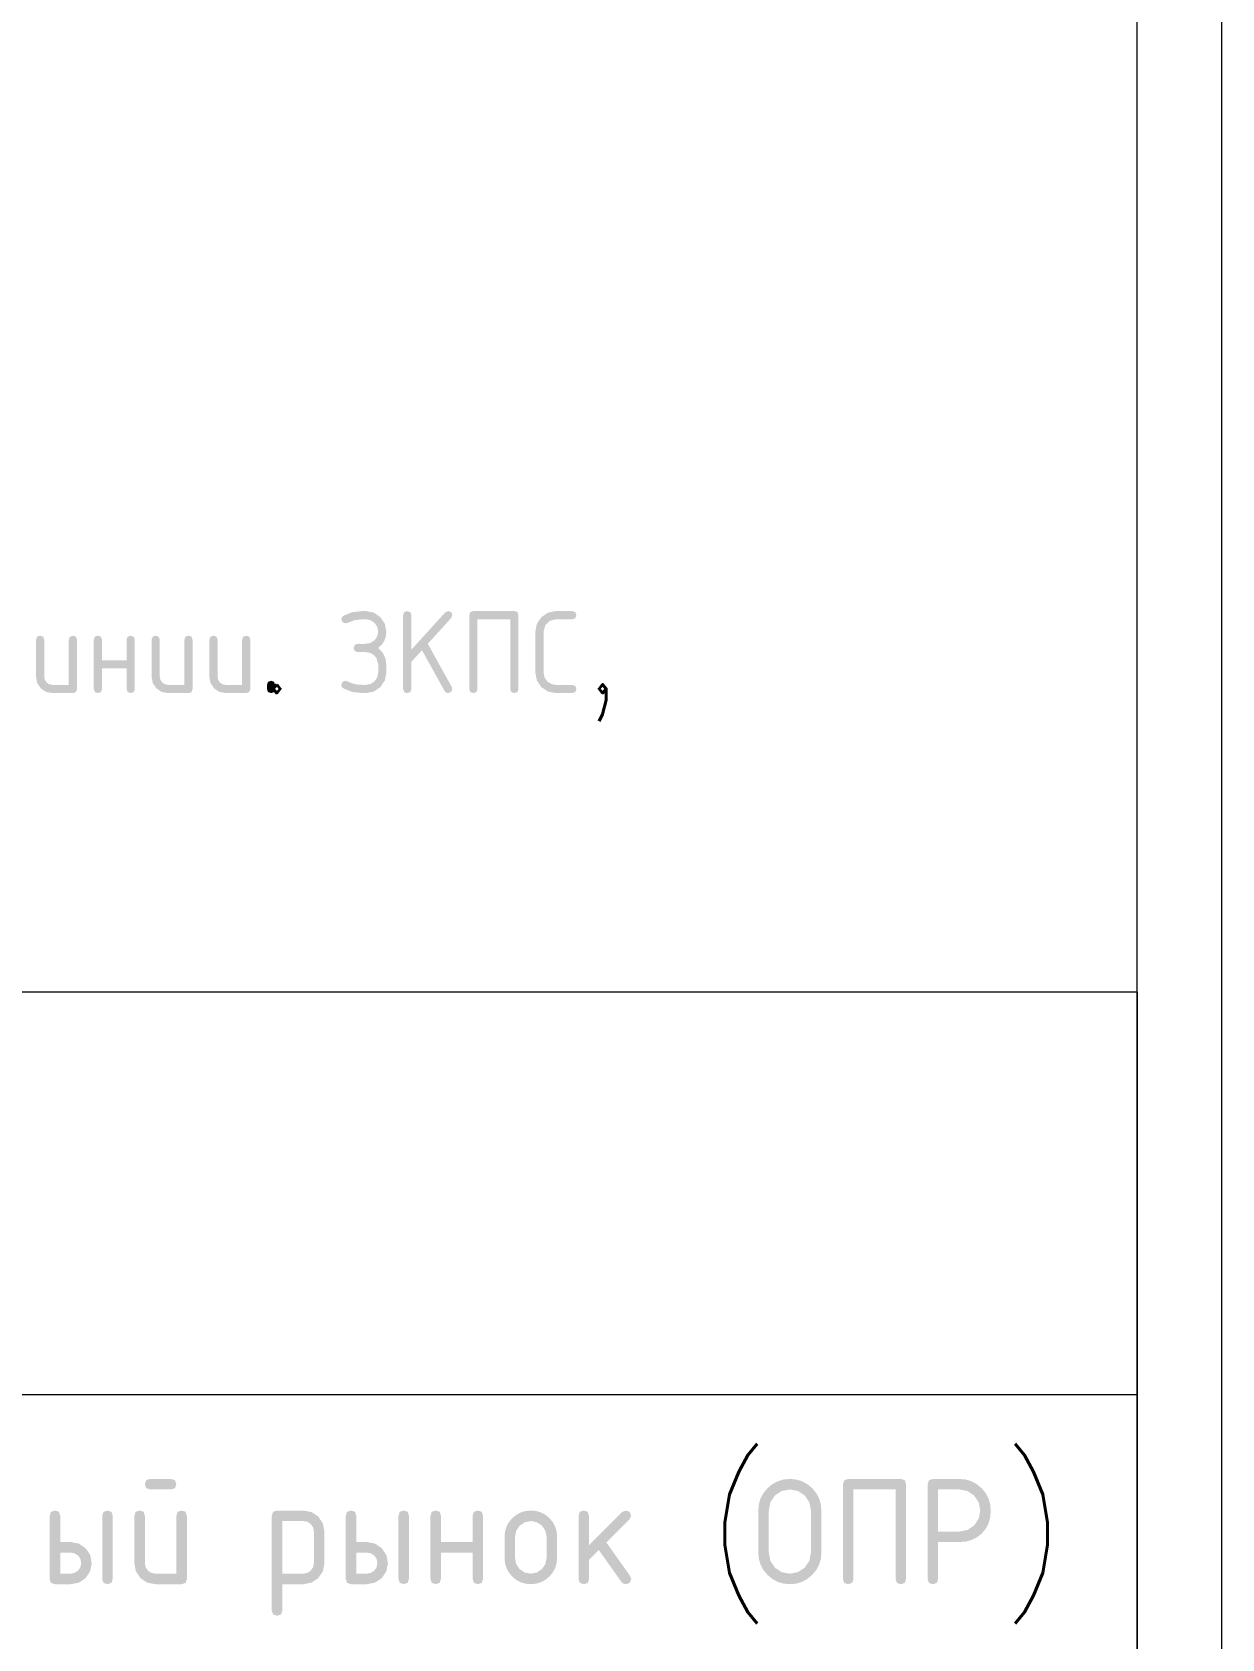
# Model space of a CAD drawing. Header units: millimetres. Extents: x 0 to 420, y 0 to 297.
# Drawn here: x 395.65 to 420.07, y 33.89 to 66.86 of the extents above; entities that cross this region are included whole.
import ezdxf

# ---------------------------------------------------------------- set-up
doc = ezdxf.new("R2010")
doc.units = ezdxf.units.MM
doc.styles.get("Standard").update_dxf_attribs({"font": 'STANDARD'})

msp = doc.modelspace()

# ---------------------------------------------------------------- hatches: boundary and pattern name
for points in [[(402.418556, 54.811855), (402.270486, 54.79332), (402.120349, 54.737992), (402.082315, 54.72807), (402.023335, 54.753426), (401.997979, 54.811855), (402.010037, 54.854367), (402.046486, 54.887371), (402.220945, 54.9571), (402.418556, 54.980527), (402.502892, 54.980527), (402.664536, 54.94959), (402.800548, 54.857054), (402.892601, 54.721042), (402.923469, 54.559398), (402.912936, 54.459964), (402.88137, 54.370814), (402.828824, 54.291895), (402.755349, 54.223157), (402.854016, 54.120562), (402.908035, 53.99771), (402.919473, 53.893944), (402.923469, 53.718244), (402.892601, 53.556186), (402.800548, 53.420587), (402.664536, 53.328328), (402.502892, 53.297666), (402.418556, 53.297666), (402.223426, 53.320886), (402.046486, 53.390822), (402.010037, 53.422723), (401.997979, 53.465787), (402.022784, 53.525318), (402.082315, 53.550123), (402.120349, 53.53965), (402.217225, 53.49886), (402.306659, 53.47626), (402.386792, 53.468336), (402.502892, 53.465787), (402.600526, 53.484046), (402.682037, 53.539099), (402.736883, 53.620403), (402.755349, 53.718244), (402.755349, 53.886364), (402.722276, 54.012593), (402.678661, 54.068386), (402.62223, 54.108366), (402.552984, 54.13243), (402.470922, 54.140475), (402.42021, 54.138821), (402.371703, 54.137719), (402.311689, 54.14392), (402.27524, 54.162523), (402.250435, 54.223157), (402.275791, 54.284342), (402.311689, 54.303221), (402.367844, 54.309698), (402.417454, 54.307493), (402.473678, 54.305839), (402.5915, 54.324443), (402.680383, 54.380253), (402.73647, 54.462384), (402.755349, 54.559398), (402.736814, 54.656137), (402.681486, 54.737992), (402.59963, 54.79332), (402.502892, 54.811855)], [(403.654508, 54.177406), (403.436777, 53.937627), (403.436777, 53.382002), (403.415694, 53.31875), (403.352442, 53.297666), (403.28919, 53.31875), (403.268106, 53.382002), (403.268106, 54.896191), (403.28919, 54.959443), (403.352442, 54.980527), (403.415694, 54.959443), (403.436777, 54.896191), (403.436777, 54.18843), (404.130206, 54.952415), (404.193596, 54.980527), (404.256848, 54.959443), (404.277932, 54.896191), (404.254781, 54.838864), (403.774121, 54.309698), (404.266356, 53.423895), (404.277932, 53.382002), (404.251474, 53.323574), (404.193596, 53.297666), (404.149292, 53.308829), (404.118631, 53.342315)], [(404.709347, 54.980527), (405.550502, 54.980527), (405.613754, 54.959443), (405.634838, 54.896191), (405.634838, 53.382002), (405.613754, 53.31875), (405.550502, 53.297666), (405.487525, 53.31875), (405.466717, 53.382002), (405.466717, 54.811855), (404.793683, 54.811855), (404.793683, 53.382002), (404.772599, 53.31875), (404.709347, 53.297666), (404.646095, 53.31875), (404.625011, 53.382002), (404.625011, 54.896191), (404.646095, 54.959443)], [(406.739287, 54.980527), (406.802539, 54.959443), (406.823623, 54.896191), (406.802539, 54.832939), (406.739287, 54.811855), (406.402494, 54.811855), (406.275439, 54.780573), (406.184764, 54.68728), (406.150589, 54.559398), (406.150589, 53.718244), (406.168917, 53.621505), (406.224452, 53.53965), (406.305825, 53.484115), (406.402494, 53.465787), (406.739287, 53.465787), (406.802539, 53.444772), (406.823623, 53.382002), (406.802539, 53.31875), (406.739287, 53.297666), (406.402494, 53.297666), (406.24085, 53.328328), (406.104838, 53.420587), (406.012578, 53.556186), (405.981917, 53.718244), (405.981917, 54.559398), (406.012578, 54.721042), (406.104838, 54.857054), (406.24085, 54.94959), (406.402494, 54.980527)], [(396.573792, 54.391278), (396.573792, 53.382002), (396.552708, 53.31875), (396.489456, 53.297666), (396.068879, 53.297666), (395.938103, 53.322058), (395.829651, 53.395232), (395.756477, 53.503683), (395.732086, 53.634459), (395.732086, 54.391278), (395.75317, 54.45453), (395.816422, 54.475614), (395.879674, 54.45453), (395.900758, 54.391278), (395.900758, 53.634459), (395.91316, 53.569967), (395.950367, 53.515396), (396.004662, 53.478189), (396.068879, 53.465787), (396.40512, 53.465787), (396.40512, 54.391278), (396.426204, 54.45453), (396.489456, 54.475614), (396.552708, 54.45453)], [(397.086735, 53.80258), (397.086735, 53.382002), (397.065651, 53.31875), (397.0024, 53.297666), (396.939148, 53.31875), (396.918064, 53.382002), (396.918064, 54.391278), (396.939148, 54.45453), (397.0024, 54.475614), (397.065651, 54.45453), (397.086735, 54.391278), (397.086735, 53.9707), (397.591097, 53.9707), (397.591097, 54.391278), (397.612181, 54.45453), (397.675433, 54.475614), (397.738685, 54.45453), (397.759769, 54.391278), (397.759769, 53.382002), (397.738685, 53.31875), (397.675433, 53.297666), (397.612181, 53.31875), (397.591097, 53.382002), (397.591097, 53.80258)], [(398.945747, 54.391278), (398.945747, 53.382002), (398.924663, 53.31875), (398.861411, 53.297666), (398.440834, 53.297666), (398.310058, 53.322058), (398.201606, 53.395232), (398.128432, 53.503683), (398.104041, 53.634459), (398.104041, 54.391278), (398.125125, 54.45453), (398.188377, 54.475614), (398.251629, 54.45453), (398.272713, 54.391278), (398.272713, 53.634459), (398.285115, 53.569967), (398.322322, 53.515396), (398.376617, 53.478189), (398.440834, 53.465787), (398.777075, 53.465787), (398.777075, 54.391278), (398.798159, 54.45453), (398.861411, 54.475614), (398.924663, 54.45453)], [(400.131724, 54.391278), (400.131724, 53.382002), (400.11064, 53.31875), (400.047388, 53.297666), (399.626811, 53.297666), (399.496035, 53.322058), (399.387584, 53.395232), (399.31441, 53.503683), (399.290019, 53.634459), (399.290019, 54.391278), (399.311103, 54.45453), (399.374355, 54.475614), (399.437607, 54.45453), (399.458691, 54.391278), (399.458691, 53.634459), (399.471093, 53.569967), (399.5083, 53.515396), (399.562595, 53.478189), (399.626811, 53.465787), (399.963053, 53.465787), (399.963053, 54.391278), (399.984137, 54.45453), (400.047388, 54.475614), (400.11064, 54.45453)], [(400.472775, 53.465787), (400.493859, 53.529039), (400.557111, 53.550123), (400.620363, 53.529039), (400.641447, 53.465787), (400.641447, 53.382002), (400.620363, 53.31875), (400.557111, 53.297666), (400.493859, 53.31875), (400.472775, 53.382002)], [(412.403868, 37.170387), (413.483699, 37.170387), (413.56459, 37.14324), (413.591737, 37.062349), (413.591737, 35.118213), (413.56459, 35.037115), (413.483699, 35.010175), (413.402601, 35.037115), (413.375661, 35.118213), (413.375661, 36.954311), (412.511906, 36.954311), (412.511906, 35.118213), (412.484759, 35.037115), (412.403868, 35.010175), (412.322771, 35.037115), (412.29583, 35.118213), (412.29583, 37.062349), (412.322771, 37.14324)], [(404.045563, 35.658404), (404.045563, 35.118213), (404.018416, 35.037115), (403.937525, 35.010175), (403.856428, 35.037115), (403.829487, 35.118213), (403.829487, 36.41412), (403.856428, 36.495011), (403.937525, 36.522158), (404.018416, 36.495011), (404.045563, 36.41412), (404.045563, 35.87448), (404.693241, 35.87448), (404.693241, 36.41412), (404.720182, 36.495011), (404.801279, 36.522158), (404.88217, 36.495011), (404.909318, 36.41412), (404.909318, 35.118213), (404.88217, 35.037115), (404.801279, 35.010175), (404.720182, 35.037115), (404.693241, 35.118213), (404.693241, 35.658404)], [(407.083726, 35.812193), (407.762824, 36.49129), (407.839442, 36.522158), (407.920333, 36.495011), (407.947481, 36.41412), (407.914959, 36.339155), (407.440363, 35.864558), (407.926534, 35.1805), (407.947481, 35.116559), (407.920333, 35.036702), (407.839442, 35.010175), (407.788111, 35.021474), (407.749594, 35.055925), (407.28492, 35.709115), (407.083726, 35.507922), (407.083726, 35.118213), (407.056579, 35.037115), (406.975688, 35.010175), (406.894591, 35.037115), (406.86765, 35.118213), (406.86765, 36.41412), (406.894591, 36.495011), (406.975688, 36.522158), (407.056579, 36.495011), (407.083726, 36.41412)]]:
    msp.add_hatch(color=7).paths.add_polyline_path(points, flags=0)
h = msp.add_hatch(color=7)
h.paths.add_polyline_path([(398.829623, 36.41412), (398.829623, 35.118213), (398.802476, 35.037115), (398.721585, 35.010175), (398.181945, 35.010175), (398.014169, 35.041318), (397.874919, 35.1353), (397.780936, 35.274551), (397.749793, 35.442327), (397.749793, 36.41412), (397.776733, 36.495011), (397.857831, 36.522158), (397.938722, 36.495011), (397.965869, 36.41412), (397.965869, 35.442327), (397.981648, 35.359576), (398.029259, 35.289641), (398.099194, 35.242029), (398.181945, 35.226251), (398.613547, 35.226251), (398.613547, 36.41412), (398.640488, 36.495011), (398.721585, 36.522158), (398.802476, 36.495011)], flags=0)
h.paths.add_polyline_path([(398.503855, 36.954311), (398.073907, 36.954311), (397.99281, 36.981251), (397.965869, 37.062349), (397.99281, 37.14324), (398.073907, 37.170387), (398.503855, 37.170387), (398.584746, 37.14324), (398.611893, 37.062349), (398.584746, 36.981251)], flags=0)
h = msp.add_hatch(color=7)
h.paths.add_polyline_path([(411.637643, 35.658404), (411.637643, 36.522158), (411.606293, 36.689727), (411.512517, 36.829185), (411.373128, 36.92296), (411.206041, 36.954311), (411.038265, 36.92296), (410.899014, 36.829185), (410.805032, 36.689727), (410.773889, 36.522158), (410.773889, 35.658404), (410.805032, 35.490628), (410.899014, 35.351377), (411.038265, 35.257395), (411.206041, 35.226251), (411.373128, 35.257395), (411.512517, 35.351377), (411.606293, 35.490628)], flags=0)
h.paths.add_polyline_path([(411.853719, 35.658404), (411.841834, 35.528997), (411.806177, 35.409461), (411.746749, 35.299743), (411.66355, 35.199793), (411.563694, 35.11668), (411.454226, 35.057441), (411.335043, 35.021974), (411.206041, 35.010175), (411.076635, 35.021974), (410.957099, 35.057441), (410.847381, 35.11668), (410.74743, 35.199793), (410.664317, 35.299743), (410.605079, 35.409461), (410.569612, 35.528997), (410.557812, 35.658404), (410.557812, 36.522158), (410.569612, 36.651246), (410.605079, 36.770618), (410.664317, 36.880276), (410.74743, 36.980218), (410.847381, 37.063417), (410.957099, 37.122845), (411.076635, 37.158502), (411.206041, 37.170387), (411.335758, 37.158519), (411.455397, 37.122983), (411.565012, 37.063882), (411.664652, 36.98132), (411.747214, 36.881593), (411.806315, 36.77179), (411.841851, 36.651961), (411.853719, 36.522158)], flags=0)
h = msp.add_hatch(color=7)
h.paths.add_polyline_path([(414.141886, 37.170387), (414.682077, 37.170387), (414.811793, 37.158519), (414.931433, 37.122983), (415.041047, 37.063882), (415.140688, 36.98132), (415.22325, 36.881593), (415.28235, 36.77179), (415.317887, 36.651961), (415.329755, 36.522158), (415.31849, 36.385009), (415.284693, 36.261295), (415.228366, 36.151018), (415.149508, 36.054176), (415.052752, 35.975404), (414.942664, 35.919266), (414.81914, 35.885659), (414.682077, 35.87448), (414.249924, 35.87448), (414.249924, 35.118213), (414.222777, 35.037115), (414.141886, 35.010175), (414.060788, 35.037115), (414.033848, 35.118213), (414.033848, 37.062349), (414.060788, 37.14324)], flags=0)
h.paths.add_polyline_path([(414.249924, 36.954311), (414.249924, 36.090005), (414.682077, 36.090005), (414.849164, 36.121149), (414.988553, 36.215131), (415.082328, 36.354589), (415.113679, 36.522158), (415.082328, 36.689727), (414.988553, 36.829185), (414.849164, 36.92296), (414.682077, 36.954311)], flags=0)
h = msp.add_hatch(color=7)
h.paths.add_polyline_path([(396.875529, 35.442327), (396.844179, 35.274551), (396.750403, 35.1353), (396.611015, 35.041318), (396.443928, 35.010175), (396.119813, 35.010175), (396.038716, 35.037115), (396.011775, 35.118213), (396.011775, 36.41412), (396.038716, 36.495011), (396.119813, 36.522158), (396.200704, 36.495011), (396.227851, 36.41412), (396.227851, 35.87448), (396.443928, 35.87448), (396.611015, 35.843061), (396.750403, 35.748803), (396.844179, 35.609414)], flags=0)
h.paths.add_polyline_path([(396.660004, 35.442327), (396.644363, 35.52625), (396.597717, 35.596116), (396.52785, 35.642763), (396.443928, 35.658404), (396.227851, 35.658404), (396.227851, 35.226251), (396.443928, 35.226251), (396.526886, 35.241961), (396.596614, 35.289089), (396.644019, 35.35868)], flags=0)
h.paths.add_polyline_path([(397.091606, 36.41412), (397.118546, 36.495011), (397.199644, 36.522158), (397.280535, 36.495011), (397.307682, 36.41412), (397.307682, 35.118213), (397.280535, 35.037115), (397.199644, 35.010175), (397.118546, 35.037115), (397.091606, 35.118213)], flags=0)
h = msp.add_hatch(color=7)
h.paths.add_polyline_path([(400.572388, 36.41412), (400.599328, 36.495011), (400.680426, 36.522158), (401.220617, 36.522158), (401.387704, 36.490808), (401.527092, 36.397032), (401.620868, 36.257575), (401.652218, 36.090005), (401.652218, 35.442327), (401.620868, 35.275447), (401.527092, 35.135852), (401.387704, 35.041594), (401.220617, 35.010175), (400.788464, 35.010175), (400.788464, 34.469984), (400.761317, 34.389093), (400.680426, 34.361945), (400.599328, 34.389093), (400.572388, 34.469984)], flags=0)
h.paths.add_polyline_path([(400.788464, 36.306082), (400.788464, 35.226251), (401.220617, 35.226251), (401.303575, 35.241961), (401.373303, 35.289089), (401.420432, 35.35868), (401.436142, 35.442327), (401.436142, 36.090005), (401.420501, 36.174341), (401.373855, 36.243794), (401.30447, 36.290441), (401.220617, 36.306082)], flags=0)
h = msp.add_hatch(color=7)
h.paths.add_polyline_path([(402.955223, 35.442327), (402.923873, 35.274551), (402.830098, 35.1353), (402.690709, 35.041318), (402.523622, 35.010175), (402.199507, 35.010175), (402.11841, 35.037115), (402.091469, 35.118213), (402.091469, 36.41412), (402.11841, 36.495011), (402.199507, 36.522158), (402.280398, 36.495011), (402.307545, 36.41412), (402.307545, 35.87448), (402.523622, 35.87448), (402.690709, 35.843061), (402.830098, 35.748803), (402.923873, 35.609414)], flags=0)
h.paths.add_polyline_path([(402.739698, 35.442327), (402.724058, 35.52625), (402.677411, 35.596116), (402.607544, 35.642763), (402.523622, 35.658404), (402.307545, 35.658404), (402.307545, 35.226251), (402.523622, 35.226251), (402.60658, 35.241961), (402.676309, 35.289089), (402.723713, 35.35868)], flags=0)
h.paths.add_polyline_path([(403.1713, 36.41412), (403.19824, 36.495011), (403.279338, 36.522158), (403.360229, 36.495011), (403.387376, 36.41412), (403.387376, 35.118213), (403.360229, 35.037115), (403.279338, 35.010175), (403.19824, 35.037115), (403.1713, 35.118213)], flags=0)
h = msp.add_hatch(color=7)
h.paths.add_polyline_path([(405.348568, 35.550365), (405.348568, 35.981967), (405.358396, 36.089867), (405.387911, 36.1895), (405.437168, 36.280864), (405.506216, 36.363959), (405.58932, 36.433094), (405.680745, 36.482539), (405.78054, 36.512245), (405.888759, 36.522158), (405.997685, 36.512348), (406.097877, 36.482953), (406.189284, 36.434024), (406.271854, 36.365613), (406.340265, 36.283034), (406.389194, 36.191567), (406.418589, 36.091211), (406.428399, 35.981967), (406.428399, 35.550365), (406.418486, 35.442146), (406.388781, 35.342351), (406.339335, 35.250926), (406.2702, 35.167822), (406.187113, 35.098774), (406.09581, 35.049518), (405.996341, 35.020002), (405.888759, 35.010175), (405.78054, 35.020002), (405.680745, 35.049518), (405.58932, 35.098774), (405.506216, 35.167822), (405.437168, 35.250926), (405.387911, 35.342351), (405.358396, 35.442146)], flags=0)
h.paths.add_polyline_path([(406.212323, 35.550365), (406.212323, 35.981967), (406.188483, 36.106335), (406.117514, 36.211273), (406.012852, 36.282242), (405.888759, 36.306082), (405.763978, 36.282242), (405.659454, 36.211273), (405.588278, 36.106335), (405.564645, 35.981967), (405.564645, 35.550365), (405.587934, 35.42462), (405.658351, 35.319958), (405.763013, 35.24954), (405.888759, 35.226251), (406.012852, 35.249884), (406.117514, 35.32106), (406.188483, 35.425584)], flags=0)

# ---------------------------------------------------------------- linework, layer by layer
at = {"color": 7, "lineweight": 0}
for points in [[(0.211668, 0), (420.073667, 0), (420.073667, 296.925999), (0.211668, 296.925999)], [(7.239002, 1.735667), (418.338, 1.735667), (418.338, 295.190332), (7.239002, 295.190332)]]:
    msp.add_lwpolyline(points, close=True, dxfattribs=at)
for points in [[(418.338, 47.159333), (265.472334, 47.159333)], [(418.338, 47.159333), (418.338, 1.735667)], [(319.193334, 38.904333), (418.338, 38.904333)]]:
    msp.add_lwpolyline(points, dxfattribs=at)

# ---------------------------------------------------------------- texts
at = {"color": 7, "insert": (400.304661, 55.185341), "char_height": 1.887681, "attachment_point": 1}
msp.add_mtext('. ', dxfattribs=at)
at = {"color": 7, "attachment_point": 1}
for s, insert, char_height, width in [(',', (406.99452, 55.185341), 1.887681, 0.10487117), ('(', (409.495039, 37.428052), 2.417872, 0.26865218), (')', (415.548933, 37.428052), 2.417872, 0.26865218)]:
    msp.add_mtext(s, dxfattribs=dict(at, insert=insert, char_height=char_height, width=width))

doc.saveas('drawing.dxf')
